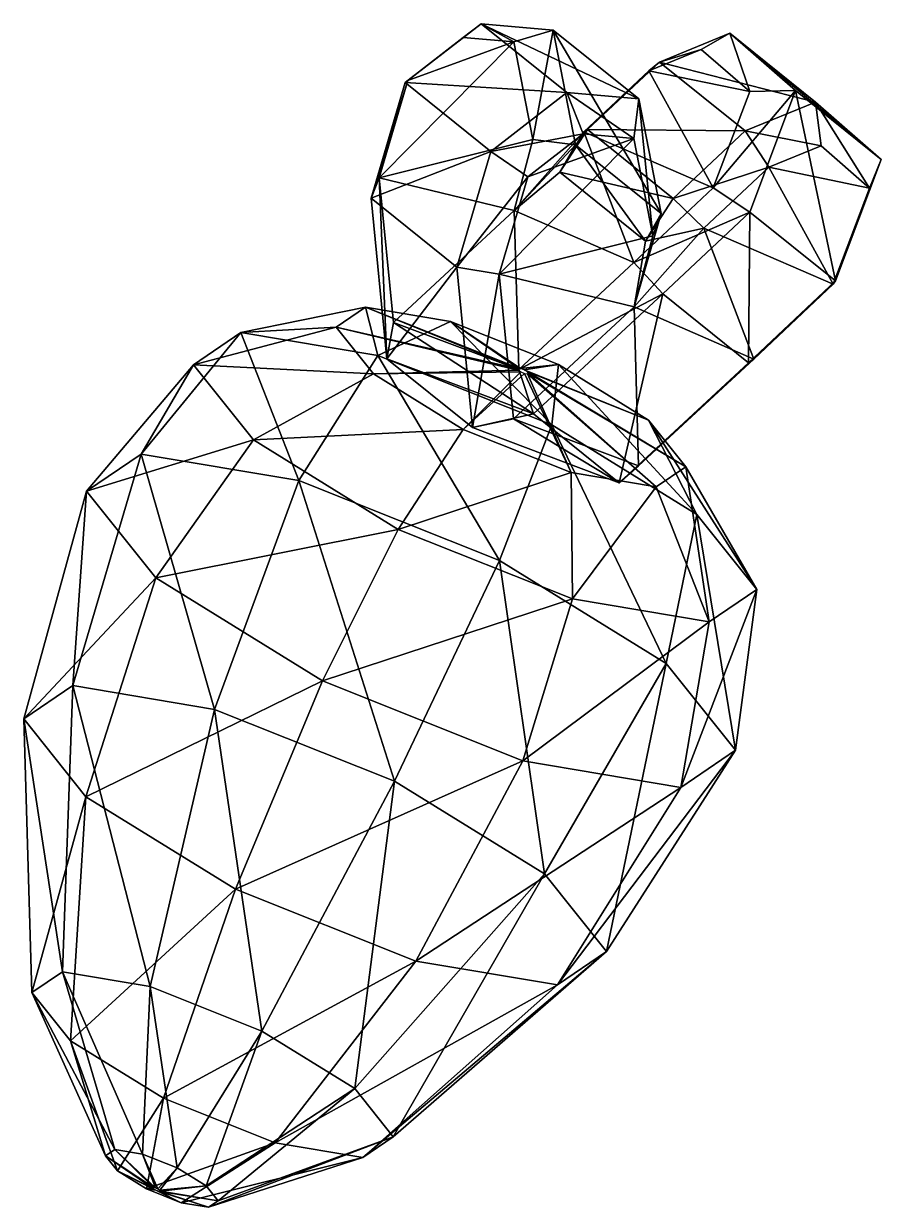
# Model space of a CAD drawing. Extents: x -59 to 84, y -1 to 195.
import ezdxf

# ---------------------------------------------------------------- set-up
doc = ezdxf.new("R2010")
doc.units = 0
doc.layers.add('carrot_2', color=250, linetype='CONTINUOUS')
doc.layers.add('carrotLeaf', color=250, linetype='CONTINUOUS')

msp = doc.modelspace()

# ---------------------------------------------------------------- meshes
at = {"layer": 'carrot_2'}
mesh = msp.add_polyface(dxfattribs=at)
corners = [(23.362065, 137.529951, -8.20756), (-0.624241, 136.903736, -27.699147), (-20.505919, 125.948876, -36.895051), (-36.720273, 103.076815, -35.098752), (-48.299088, 66.795407, -20.51141), (-50.844233, 26.338071, 4.359261), (-43.049443, 4.753182, 25.225276), (-37.034609, 1.748911, 32.221453), (23.157224, 137.786214, -7.651177), (-6.811291, 144.64394, -10.894121), (-30.474826, 138.420307, -9.817894), (-48.201923, 117.440737, -3.912742), (-58.6118, 79.69695, 7.499578), (-57.237566, 34.336342, 21.724586), (-45.042072, 7.246025, 30.637575), (-37.17069, 1.919152, 32.591069), (23.319049, 137.896167, -7.035616), (-1.92351, 147.964965, 7.698342), (-22.599371, 143.77132, 20.139277), (-39.131398, 123.603745, 30.590312), (-50.464738, 85.232507, 38.489903), (-52.186821, 37.768093, 40.936941), (-43.467892, 8.315608, 36.625543), (-37.063186, 1.992196, 33), (23.785729, 137.817811, -6.596), (12.172138, 145.598292, 20.976552), (0.112291, 139.958009, 41.533839), (-12.973331, 119.211779, 55.231415), (-26.969803, 81.287683, 60.622315), (-37.621209, 35.322512, 54.657861), (-38.928187, 7.553387, 40.901981), (-36.753161, 1.940142, 33.292046), (24.379008, 137.581075, -6.500247), (30.091593, 138.447909, 23.868684), (28.985075, 128.436929, 46.193797), (20.280785, 105.942421, 60.598503), (2.898739, 69.369268, 65.442985), (-19.104299, 27.933728, 57.64642), (-33.15697, 5.250504, 41.833433), (-36.359033, 1.782874, 33.355656), (24.872274, 137.276385, -6.784932), (44.990233, 129.24502, 15.270042), (52.990561, 113.608742, 32.339205), (47.92901, 88.864115, 44.641532), (27.73212, 54.02969, 51.11058), (-3.708922, 18.424004, 48.761091), (-28.35865, 2.286582, 39.064118), (-36.031347, 1.580462, 33.166535), (25.077115, 137.020122, -7.341314), (51.177284, 121.504815, -1.534984), (62.959468, 101.137311, 5.262047), (59.410659, 74.500193, 13.455522), (38.044833, 41.128147, 23.099592), (2.684412, 10.425733, 31.395766), (-26.366022, -0.206261, 33.651818), (-35.895266, 1.410221, 32.796918), (24.91529, 136.910169, -7.956875), (46.289502, 118.183791, -20.127447), (55.084013, 95.786298, -24.695123), (50.340135, 68.337185, -21.047532), (29.897771, 35.59259, -7.890734), (-2.366334, 6.993982, 12.18341), (-27.940202, -1.275845, 27.66385), (-36.00277, 1.337177, 32.387988), (24.44861, 136.988525, -8.396491), (32.193855, 120.550464, -33.405657), (32.372352, 99.599609, -46.089685), (24.182068, 72.729151, -45.688635), (6.402835, 39.537414, -30.023146), (-16.931946, 9.439563, -1.53751), (-32.479907, -0.513624, 23.387413), (-36.312795, 1.38923, 32.095942), (23.855331, 137.22526, -8.492244), (14.274399, 127.700847, -36.297789), (3.499567, 111.120689, -50.749643), (-9.072049, 85.998509, -51.055723), (-23.465707, 51.455829, -34.843815), (-35.448856, 16.828347, -4.526069), (-38.251123, 1.78926, 22.45596), (-36.706923, 1.546499, 32.032331), (-37.276787, 0, 33.186884), (-37.276787, 0, 33.186884), (-37.276787, 0, 33.186884), (-37.276787, 0, 33.186884), (-37.276787, 0, 33.186884), (-37.276787, 0, 33.186884), (-37.276787, 0, 33.186884), (-37.276787, 0, 33.186884)]
mesh.append_faces([[corners[k] for k in face] for face in [(0, 1, 9), (1, 2, 10), (2, 3, 11), (3, 4, 12), (4, 5, 13), (5, 6, 14), (6, 7, 15), (8, 9, 17), (9, 10, 18), (10, 11, 19), (11, 12, 20), (12, 13, 21), (13, 14, 22), (14, 15, 23), (16, 17, 25), (17, 18, 26), (18, 19, 27), (19, 20, 28), (20, 21, 29), (21, 22, 30), (22, 23, 31), (24, 25, 33), (25, 26, 34), (26, 27, 35), (27, 28, 36), (28, 29, 37), (29, 30, 38), (30, 31, 39), (32, 33, 41), (33, 34, 42), (34, 35, 43), (35, 36, 44), (36, 37, 45), (37, 38, 46), (38, 39, 47), (40, 41, 49), (41, 42, 50), (42, 43, 51), (43, 44, 52), (44, 45, 53), (45, 46, 54), (46, 47, 55), (48, 49, 57), (49, 50, 58), (50, 51, 59), (51, 52, 60), (52, 53, 61), (53, 54, 62), (54, 55, 63), (56, 57, 65), (57, 58, 66), (58, 59, 67), (59, 60, 68), (60, 61, 69), (61, 62, 70), (62, 63, 71), (64, 65, 73), (65, 66, 74), (66, 67, 75), (67, 68, 76), (68, 69, 77), (69, 70, 78), (70, 71, 79), (72, 73, 1), (73, 74, 2), (74, 75, 3), (75, 76, 4), (76, 77, 5), (77, 78, 6), (78, 79, 7), (0, 9, 8), (1, 10, 9), (2, 11, 10), (3, 12, 11), (4, 13, 12), (5, 14, 13), (6, 15, 14), (8, 17, 16), (9, 18, 17), (10, 19, 18), (11, 20, 19), (12, 21, 20), (13, 22, 21), (14, 23, 22), (16, 25, 24), (17, 26, 25), (18, 27, 26), (19, 28, 27), (20, 29, 28), (21, 30, 29), (22, 31, 30), (24, 33, 32), (25, 34, 33), (26, 35, 34), (27, 36, 35), (28, 37, 36), (29, 38, 37), (30, 39, 38), (32, 41, 40), (33, 42, 41), (34, 43, 42), (35, 44, 43), (36, 45, 44), (37, 46, 45), (38, 47, 46), (40, 49, 48), (41, 50, 49), (42, 51, 50), (43, 52, 51), (44, 53, 52), (45, 54, 53), (46, 55, 54), (48, 57, 56), (49, 58, 57), (50, 59, 58), (51, 60, 59), (52, 61, 60), (53, 62, 61), (54, 63, 62), (56, 65, 64), (57, 66, 65), (58, 67, 66), (59, 68, 67), (60, 69, 68), (61, 70, 69), (62, 71, 70), (64, 73, 72), (65, 74, 73), (66, 75, 74), (67, 76, 75), (68, 77, 76), (69, 78, 77), (70, 79, 78), (72, 1, 0), (73, 2, 1), (74, 3, 2), (75, 4, 3), (76, 5, 4), (77, 6, 5), (78, 7, 6)]])
at = {"layer": 'carrotLeaf'}
mesh = msp.add_polyface(dxfattribs=at)
corners = [(1.625323, 139.410523, -10.200353), (-0.988925, 166.017851, -30.116125), (4.669952, 185.201426, -38.213687), (17.273417, 194.96548, -34.264672), (29.175879, 193.910437, -23.68166), (32.872748, 174.888717, -7.926541), (30.28542, 170.337795, -7.03883), (34.883159, 177.394856, -7.929329), (46.804777, 188.597951, -5.506039), (58.500255, 193.365821, 1.021552), (69.400498, 183.878245, 16.396814), (61.777152, 163.733846, 23.504642), (47.379469, 150.169832, 20.600781), (25.94677, 130.265223, 16.086566), (15.830856, 127.995878, -27.314929), (13.216608, 154.603206, -47.230701), (18.875485, 173.786781, -55.328263), (31.47895, 183.550835, -51.379247), (43.381412, 182.495792, -40.796236), (47.078281, 163.474072, -25.041116), (44.490953, 158.92315, -24.153406), (49.088692, 165.980211, -25.043905), (61.01031, 177.183306, -22.620615), (72.705788, 181.951176, -16.093024), (83.606031, 172.4636, -0.717762), (75.982685, 152.319201, 6.390067), (61.585002, 138.755187, 3.486205), (40.152303, 118.850578, -1.02801), (1.625323, 139.410523, -10.200353), (-0.988925, 166.017851, -30.116125), (4.669952, 185.201426, -38.213687), (17.273417, 194.96548, -34.264672), (29.175879, 193.910437, -23.68166), (32.872748, 174.888717, -7.926541), (30.28542, 170.337795, -7.03883), (34.883159, 177.394856, -7.929329), (46.804777, 188.597951, -5.506039), (58.500255, 193.365821, 1.021552), (69.400498, 183.878245, 16.396814), (61.777152, 163.733846, 23.504642), (47.379469, 150.169832, 20.600781), (25.94677, 130.265223, 16.086566), (2.706824, 145.420349, -6.007245), (0.349152, 169.416298, -23.968382), (5.113814, 185.568486, -30.786367), (14.282251, 192.671384, -27.913641), (22.669691, 191.927915, -20.455993), (25.808361, 175.778333, -7.079779), (22.724399, 163.997493, -1.78226), (34.264313, 177.017735, -0.887748), (45.067776, 187.170067, 1.308256), (53.730397, 190.701539, 6.14312), (61.774142, 183.70026, 17.489169), (55.742117, 167.760863, 23.113288), (42.566048, 155.347729, 20.455813), (23.469884, 137.613066, 16.433726), (2.706824, 145.420349, -6.007245), (0.349152, 169.416298, -23.968382), (5.113814, 185.568486, -30.786367), (14.282251, 192.671384, -27.913641), (22.669691, 191.927915, -20.455993), (25.808361, 175.778333, -7.079779), (22.724399, 163.997493, -1.78226), (34.264313, 177.017735, -0.887748), (45.067776, 187.170067, 1.308256), (53.730397, 190.701539, 6.14312), (61.774142, 183.70026, 17.489169), (55.742117, 167.760863, 23.113288), (42.566048, 155.347729, 20.455813), (23.469884, 137.613066, 16.433726), (15.830856, 127.995878, -27.314929), (13.216608, 154.603206, -47.230701), (18.875485, 173.786781, -55.328263), (31.47895, 183.550835, -51.379247), (43.381412, 182.495792, -40.796236), (47.078281, 163.474072, -25.041116), (44.490953, 158.92315, -24.153406), (49.088692, 165.980211, -25.043905), (61.01031, 177.183306, -22.620615), (72.705788, 181.951176, -16.093024), (83.606031, 172.4636, -0.717762), (75.982685, 152.319201, 6.390067), (61.585002, 138.755187, 3.486205), (40.152303, 118.850578, -1.02801), (22.594571, 129.439846, -29.967651), (20.236898, 153.435795, -47.928788), (25.00156, 169.587983, -54.746773), (34.169998, 176.690881, -51.874047), (42.557437, 175.947412, -44.416399), (45.696107, 159.797829, -31.040185), (42.612146, 148.01699, -25.742666), (54.15206, 161.037232, -24.848154), (64.955522, 171.189564, -22.65215), (73.618143, 174.721036, -17.817286), (81.661889, 167.719757, -6.471237), (75.629863, 151.78036, -0.847118), (62.453795, 139.367226, -3.504593), (43.357631, 121.632563, -7.52668), (22.594571, 129.439846, -29.967651), (20.236898, 153.435795, -47.928788), (25.00156, 169.587983, -54.746773), (34.169998, 176.690881, -51.874047), (42.557437, 175.947412, -44.416399), (45.696107, 159.797829, -31.040185), (42.612146, 148.01699, -25.742666), (54.15206, 161.037232, -24.848154), (64.955522, 171.189564, -22.65215), (73.618143, 174.721036, -17.817286), (81.661889, 167.719757, -6.471237), (75.629863, 151.78036, -0.847118), (62.453795, 139.367226, -3.504593), (43.357631, 121.632563, -7.52668), (-37.276787, 0, 33.186884), (-37.276787, 0, 33.186884), (-37.276787, 0, 33.186884), (-37.276787, 0, 33.186884), (-37.276787, 0, 33.186884), (-37.276787, 0, 33.186884), (-37.276787, 0, 33.186884), (-37.276787, 0, 33.186884), (-37.276787, 0, 33.186884), (-37.276787, 0, 33.186884), (-37.276787, 0, 33.186884), (-37.276787, 0, 33.186884), (-37.276787, 0, 33.186884), (-37.276787, 0, 33.186884)]
mesh.append_faces([[corners[k] for k in face] for face in [(0, 14, 15), (1, 15, 16), (2, 16, 17), (3, 17, 18), (4, 18, 19), (5, 19, 20), (6, 20, 21), (7, 21, 22), (8, 22, 23), (9, 23, 24), (10, 24, 25), (11, 25, 26), (12, 26, 27), (13, 27, 14), (28, 29, 43), (29, 30, 44), (30, 31, 45), (31, 32, 46), (32, 33, 47), (33, 34, 48), (34, 35, 49), (35, 36, 50), (36, 37, 51), (37, 38, 52), (38, 39, 53), (39, 40, 54), (40, 41, 55), (41, 28, 42), (56, 57, 62), (56, 62, 69), (57, 58, 60), (57, 60, 61), (57, 61, 62), (58, 59, 60), (62, 63, 68), (62, 68, 69), (63, 64, 67), (63, 67, 68), (64, 65, 66), (64, 66, 67), (70, 84, 85), (71, 85, 86), (72, 86, 87), (73, 87, 88), (74, 88, 89), (75, 89, 90), (76, 90, 91), (77, 91, 92), (78, 92, 93), (79, 93, 94), (80, 94, 95), (81, 95, 96), (82, 96, 97), (83, 97, 84), (111, 110, 104), (111, 104, 98), (110, 109, 105), (110, 105, 104), (109, 108, 106), (109, 106, 105), (108, 107, 106), (104, 103, 99), (104, 99, 98), (103, 102, 99), (102, 101, 100), (102, 100, 99), (0, 15, 1), (1, 16, 2), (2, 17, 3), (3, 18, 4), (4, 19, 5), (5, 20, 6), (6, 21, 7), (7, 22, 8), (8, 23, 9), (9, 24, 10), (10, 25, 11), (11, 26, 12), (12, 27, 13), (13, 14, 0), (28, 43, 42), (29, 44, 43), (30, 45, 44), (31, 46, 45), (32, 47, 46), (33, 48, 47), (34, 49, 48), (35, 50, 49), (36, 51, 50), (37, 52, 51), (38, 53, 52), (39, 54, 53), (40, 55, 54), (41, 42, 55), (70, 85, 71), (71, 86, 72), (72, 87, 73), (73, 88, 74), (74, 89, 75), (75, 90, 76), (76, 91, 77), (77, 92, 78), (78, 93, 79), (79, 94, 80), (80, 95, 81), (81, 96, 82), (82, 97, 83), (83, 84, 70)]])

doc.saveas('drawing.dxf')
